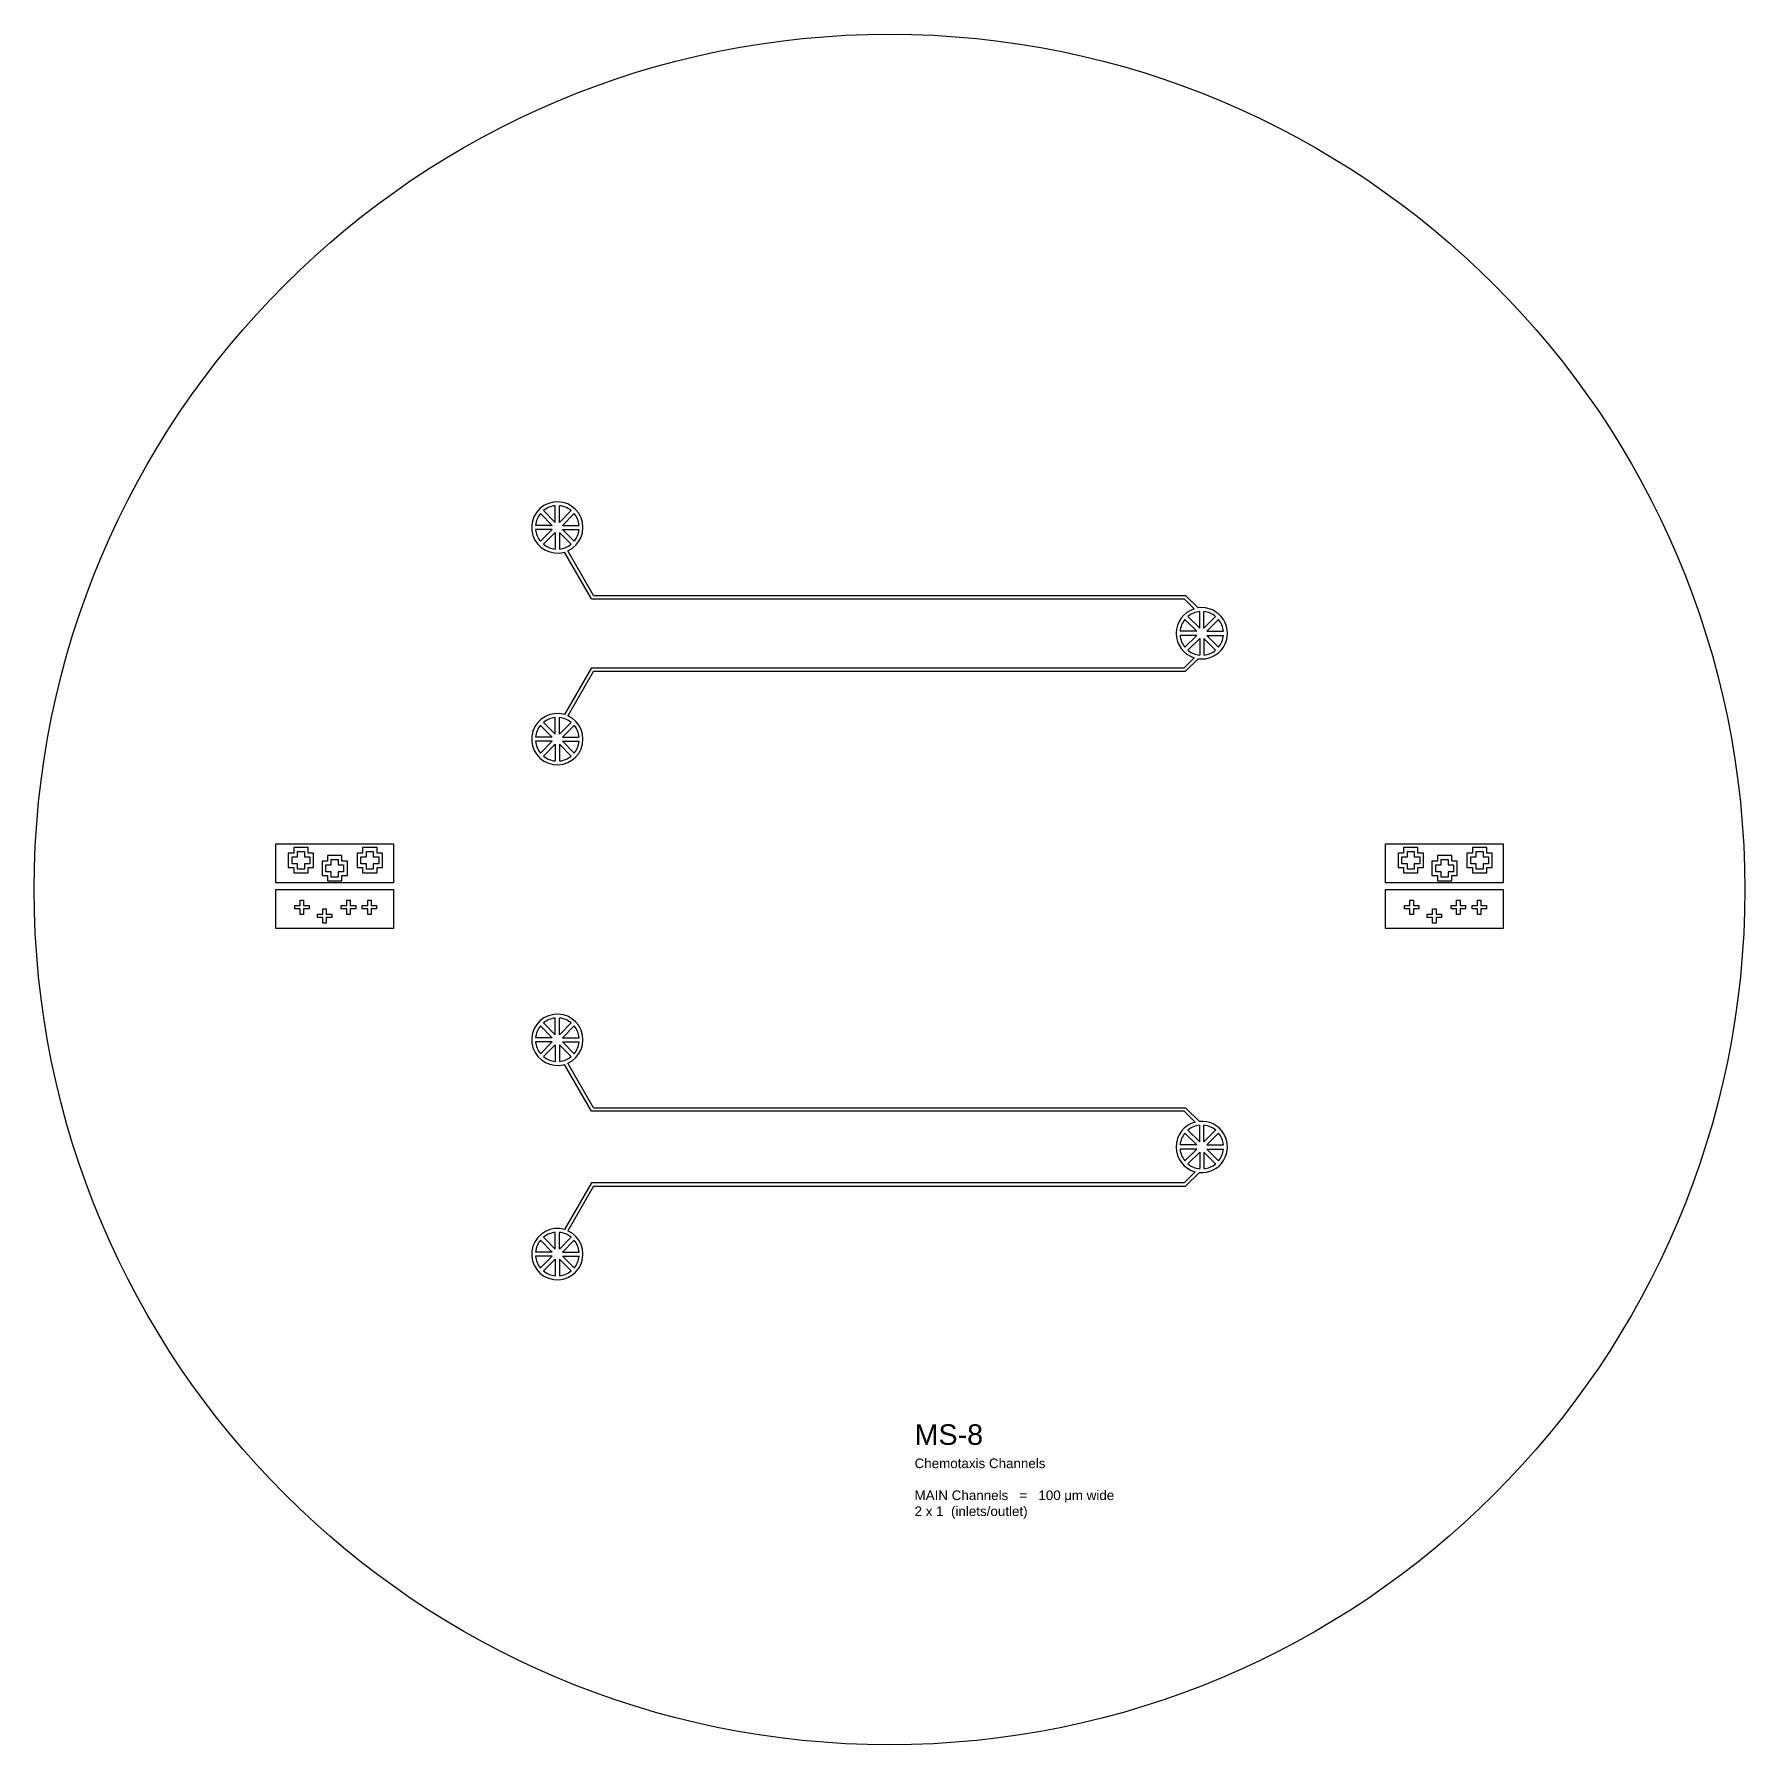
# Model space of a CAD drawing. Header units: millimetres. Extents: x 17265 to 209211, y 27598 to 77598.
# Drawn here: x 17265 to 67265, y 27598 to 77598 of the extents above; entities that cross this region are included whole.
import ezdxf

# ---------------------------------------------------------------- set-up
doc = ezdxf.new("R2010")
doc.units = ezdxf.units.MM
doc.layers.add('CLEAR', color=140, linetype='Continuous')
doc.layers.add('OPAQUE', color=10, linetype='Continuous')
doc.styles.get("Standard").update_dxf_attribs({"font": 'arial.ttf'})

msp = doc.modelspace()

# ---------------------------------------------------------------- linework, layer by layer
at = {"layer": 'CLEAR'}
for p, q in [((33553, 61096), (32765, 62461)), ((33610, 61196), (32860, 62496)), ((33553, 61096), (50879, 61096)), ((33610, 61196), (50920, 61196)), ((50879, 61096), (51172, 60803)), ((50920, 61196), (51288, 60828)), ((33553, 59076), (32765, 57711)), ((33553, 59076), (50879, 59076)), ((50879, 59076), (51172, 59369)), ((50920, 58976), (51288, 59343)), ((33610, 58976), (32860, 57676)), ((33610, 58976), (50920, 58976)), ((33611, 46220), (32861, 47520)), ((33554, 46120), (32766, 47485)), ((50880, 46120), (33554, 46120)), ((33611, 46220), (50921, 46220)), ((50880, 46120), (51202, 45797)), ((50921, 46220), (51322, 45819)), ((33554, 44025), (32766, 42660)), ((50880, 44025), (33554, 44025)), ((50880, 44025), (51202, 44347)), ((50921, 43925), (51322, 44326)), ((33611, 43925), (32861, 42625)), ((33611, 43925), (50921, 43925))]:
    msp.add_line(p, q, dxfattribs=at)
for points in [[(24325, 53929), (27765, 53929), (27765, 52788), (24325, 52788)], [(24852, 53821), (24852, 53661), (24693, 53661), (24693, 53241), (24852, 53241), (24852, 53081), (25272, 53081), (25272, 53241), (25432, 53241), (25432, 53661), (25272, 53661), (25272, 53821), (24852, 53821)], [(25162, 53551), (25322, 53551), (25322, 53351), (25162, 53351), (25162, 53191), (24962, 53191), (24962, 53351), (24803, 53351), (24803, 53551), (24962, 53551), (24962, 53711), (25162, 53711)], [(25840, 53589), (25840, 53429), (25680, 53429), (25680, 53009), (25840, 53009), (25840, 52849), (26260, 52849), (26260, 53009), (26420, 53009), (26420, 53429), (26260, 53429), (26260, 53589), (25840, 53589)], [(26865, 53821), (26865, 53661), (26705, 53661), (26705, 53241), (26865, 53241), (26865, 53081), (27285, 53081), (27285, 53241), (27445, 53241), (27445, 53661), (27285, 53661), (27285, 53821), (26865, 53821)], [(27175, 53551), (27335, 53551), (27335, 53351), (27175, 53351), (27175, 53191), (26975, 53191), (26975, 53351), (26815, 53351), (26815, 53551), (26975, 53551), (26975, 53711), (27175, 53711)], [(56765, 53929), (60206, 53929), (60206, 52788), (56765, 52788)], [(57293, 53821), (57293, 53661), (57133, 53661), (57133, 53241), (57293, 53241), (57293, 53081), (57713, 53081), (57713, 53241), (57873, 53241), (57873, 53661), (57713, 53661), (57713, 53821), (57293, 53821)], [(57603, 53551), (57763, 53551), (57763, 53351), (57603, 53351), (57603, 53191), (57403, 53191), (57403, 53351), (57243, 53351), (57243, 53551), (57403, 53551), (57403, 53711), (57603, 53711)], [(58281, 53589), (58281, 53429), (58121, 53429), (58121, 53009), (58281, 53009), (58281, 52849), (58701, 52849), (58701, 53009), (58861, 53009), (58861, 53429), (58701, 53429), (58701, 53589), (58281, 53589)], [(59305, 53821), (59305, 53661), (59145, 53661), (59145, 53241), (59305, 53241), (59305, 53081), (59725, 53081), (59725, 53241), (59885, 53241), (59885, 53661), (59725, 53661), (59725, 53821), (59305, 53821)], [(59615, 53551), (59775, 53551), (59775, 53351), (59615, 53351), (59615, 53191), (59415, 53191), (59415, 53351), (59255, 53351), (59255, 53551), (59415, 53551), (59415, 53711), (59615, 53711)], [(26150, 53319), (26310, 53319), (26310, 53119), (26150, 53119), (26150, 52959), (25950, 52959), (25950, 53119), (25790, 53119), (25790, 53319), (25950, 53319), (25950, 53479), (26150, 53479)], [(58591, 53319), (58751, 53319), (58751, 53119), (58591, 53119), (58591, 52959), (58391, 52959), (58391, 53119), (58231, 53119), (58231, 53319), (58391, 53319), (58391, 53479), (58591, 53479)], [(24325, 52598), (27765, 52598), (27765, 51457), (24325, 51457)], [(56765, 52598), (60206, 52598), (60206, 51457), (56765, 51457)], [(25139, 52128), (25299, 52128), (25299, 52028), (25139, 52028), (25139, 51868), (25039, 51868), (25039, 52028), (24879, 52028), (24879, 52128), (25039, 52128), (25039, 52288), (25139, 52288)], [(25801, 51877), (25961, 51877), (25961, 51777), (25801, 51777), (25801, 51617), (25701, 51617), (25701, 51777), (25541, 51777), (25541, 51877), (25701, 51877), (25701, 52037), (25801, 52037)], [(26502, 52128), (26662, 52128), (26662, 52028), (26502, 52028), (26502, 51868), (26402, 51868), (26402, 52028), (26242, 52028), (26242, 52128), (26402, 52128), (26402, 52288), (26502, 52288)], [(27113, 52128), (27273, 52128), (27273, 52028), (27113, 52028), (27113, 51868), (27013, 51868), (27013, 52028), (26853, 52028), (26853, 52128), (27013, 52128), (27013, 52288), (27113, 52288)], [(57579, 52128), (57739, 52128), (57739, 52028), (57579, 52028), (57579, 51868), (57479, 51868), (57479, 52028), (57319, 52028), (57319, 52128), (57479, 52128), (57479, 52288), (57579, 52288)], [(58241, 51877), (58401, 51877), (58401, 51777), (58241, 51777), (58241, 51617), (58141, 51617), (58141, 51777), (57981, 51777), (57981, 51877), (58141, 51877), (58141, 52037), (58241, 52037)], [(58943, 52128), (59103, 52128), (59103, 52028), (58943, 52028), (58943, 51868), (58843, 51868), (58843, 52028), (58683, 52028), (58683, 52128), (58843, 52128), (58843, 52288), (58943, 52288)], [(59553, 52128), (59713, 52128), (59713, 52028), (59553, 52028), (59553, 51868), (59453, 51868), (59453, 52028), (59293, 52028), (59293, 52128), (59453, 52128), (59453, 52288), (59553, 52288)]]:
    msp.add_lwpolyline(points, close=True, dxfattribs=at)
for centre, start, end in [((32555, 63181), 294.0069, 286.2467), ((51393, 60086), 107.1238, 252.8762), ((51393, 60086), 261.9341, 98.0659), ((32555, 56991), 73.7533, 65.9931), ((32556, 48205), 294.0069, 286.2467), ((51394, 45072), 104.8067, 255.1933), ((51394, 45072), 264.5129, 95.4871), ((32556, 41940), 73.7533, 65.9931)]:
    msp.add_arc(centre, 750, start, end, dxfattribs=at)
at = {"layer": 'OPAQUE'}
for p, q in [((32407, 63242), (32063, 63586)), ((32493, 63329), (32149, 63673)), ((32493, 63329), (32493, 63815)), ((32616, 63329), (32616, 63815)), ((32616, 63329), (32960, 63673)), ((32703, 63242), (33047, 63586)), ((32407, 63242), (31920, 63242)), ((32407, 63119), (31920, 63119)), ((32407, 63119), (32063, 62775)), ((32493, 63033), (32149, 62689)), ((32493, 63033), (32493, 62546)), ((32616, 63033), (32960, 62689)), ((32616, 63033), (32616, 62546)), ((32703, 63242), (33189, 63242)), ((32703, 63119), (33047, 62775)), ((32703, 63119), (33189, 63119)), ((51332, 60234), (50988, 60578)), ((51332, 60234), (51332, 60720)), ((51454, 60234), (51454, 60720)), ((51454, 60234), (51798, 60578)), ((51245, 60147), (50758, 60147)), ((51245, 60025), (50758, 60025)), ((51245, 60147), (50901, 60491)), ((51245, 60025), (50901, 59681)), ((51541, 60147), (51885, 60491)), ((51541, 60147), (52027, 60147)), ((51541, 60025), (51885, 59681)), ((51541, 60025), (52027, 60025)), ((51332, 59938), (50988, 59594)), ((51332, 59938), (51332, 59451)), ((51454, 59938), (51798, 59594)), ((51454, 59938), (51454, 59451)), ((32493, 57139), (32493, 57626)), ((32616, 57139), (32616, 57626)), ((32407, 57052), (31920, 57052)), ((32407, 57052), (32063, 57396)), ((32493, 57139), (32149, 57483)), ((32616, 57139), (32960, 57483)), ((32703, 57052), (33047, 57396)), ((32703, 57052), (33189, 57052)), ((32407, 56930), (31920, 56930)), ((32407, 56930), (32063, 56586)), ((32493, 56843), (32149, 56499)), ((32493, 56843), (32493, 56357)), ((32616, 56843), (32960, 56499)), ((32616, 56843), (32616, 56357)), ((32703, 56930), (33047, 56586)), ((32703, 56930), (33189, 56930)), ((32408, 48266), (32064, 48610)), ((32495, 48353), (32150, 48697)), ((32495, 48353), (32495, 48839)), ((32617, 48353), (32617, 48839)), ((32617, 48353), (32961, 48697)), ((32704, 48266), (33048, 48610)), ((32408, 48266), (31921, 48266)), ((32408, 48143), (31921, 48143)), ((32408, 48143), (32064, 47799)), ((32495, 48057), (32150, 47713)), ((32495, 48057), (32495, 47570)), ((32617, 48057), (32961, 47713)), ((32617, 48057), (32617, 47570)), ((32704, 48266), (33190, 48266)), ((32704, 48143), (33048, 47799)), ((32704, 48143), (33190, 48143)), ((51333, 45220), (50989, 45564)), ((51333, 45220), (51333, 45707)), ((51455, 45220), (51455, 45707)), ((51455, 45220), (51799, 45564)), ((51246, 45134), (50759, 45134)), ((51246, 45011), (50759, 45011)), ((51246, 45134), (50902, 45478)), ((51246, 45011), (50902, 44667)), ((51542, 45134), (51886, 45478)), ((51542, 45134), (52029, 45134)), ((51542, 45011), (51886, 44667)), ((51542, 45011), (52029, 45011)), ((51333, 44924), (50989, 44580)), ((51333, 44924), (51333, 44438)), ((51455, 44924), (51799, 44580)), ((51455, 44924), (51455, 44438)), ((32495, 42088), (32495, 42575)), ((32617, 42088), (32617, 42575)), ((32408, 42001), (31921, 42001)), ((32408, 42001), (32064, 42345)), ((32495, 42088), (32150, 42432)), ((32617, 42088), (32961, 42432)), ((32704, 42001), (33048, 42345)), ((32704, 42001), (33190, 42001)), ((32408, 41879), (31921, 41879)), ((32408, 41879), (32064, 41535)), ((32495, 41792), (32150, 41448)), ((32495, 41792), (32495, 41306)), ((32617, 41792), (32961, 41448)), ((32617, 41792), (32617, 41306)), ((32704, 41879), (33048, 41535)), ((32704, 41879), (33190, 41879))]:
    msp.add_line(p, q, dxfattribs=at)
msp.add_circle((42265, 52598), 25000, dxfattribs=at)
for centre, start, end in [((32555, 63181), 140.5177, 174.4823), ((32555, 63181), 95.5177, 129.4823), ((32555, 63181), 50.5177, 84.4823), ((32555, 63181), 5.5177, 39.4823), ((32555, 63181), 185.5177, 219.4823), ((32555, 63181), 320.5177, 354.4823), ((32555, 63181), 230.5177, 264.4823), ((32555, 63181), 275.5177, 309.4823), ((51393, 60086), 95.5177, 129.4823), ((51393, 60086), 50.5177, 84.4823), ((51393, 60086), 140.5177, 174.4823), ((51393, 60086), 185.5177, 219.4823), ((51393, 60086), 5.5177, 39.4823), ((51393, 60086), 320.5177, 354.4823), ((51393, 60086), 230.5177, 264.4823), ((51393, 60086), 275.5177, 309.4823), ((32555, 56991), 95.5177, 129.4823), ((32555, 56991), 50.5177, 84.4823), ((32555, 56991), 140.5177, 174.4823), ((32555, 56991), 5.5177, 39.4823), ((32555, 56991), 185.5177, 219.4823), ((32555, 56991), 320.5177, 354.4823), ((32555, 56991), 230.5177, 264.4823), ((32555, 56991), 275.5177, 309.4823), ((32556, 48205), 140.5177, 174.4823), ((32556, 48205), 95.5177, 129.4823), ((32556, 48205), 50.5177, 84.4823), ((32556, 48205), 5.5177, 39.4823), ((32556, 48205), 185.5177, 219.4823), ((32556, 48205), 320.5177, 354.4823), ((32556, 48205), 230.5177, 264.4823), ((32556, 48205), 275.5177, 309.4823), ((51394, 45072), 95.5177, 129.4823), ((51394, 45072), 50.5177, 84.4823), ((51394, 45072), 140.5177, 174.4823), ((51394, 45072), 185.5177, 219.4823), ((51394, 45072), 5.5177, 39.4823), ((51394, 45072), 320.5177, 354.4823), ((51394, 45072), 230.5177, 264.4823), ((51394, 45072), 275.5177, 309.4823), ((32556, 41940), 95.5177, 129.4823), ((32556, 41940), 50.5177, 84.4823), ((32556, 41940), 140.5177, 174.4823), ((32556, 41940), 5.5177, 39.4823), ((32556, 41940), 185.5177, 219.4823), ((32556, 41940), 320.5177, 354.4823), ((32556, 41940), 230.5177, 264.4823), ((32556, 41940), 275.5177, 309.4823)]:
    msp.add_arc(centre, 638, start, end, dxfattribs=at)

# ---------------------------------------------------------------- texts
at = {"layer": 'CLEAR', "insert": (42998, 36965), "char_height": 280, "attachment_point": 1}
msp.add_mtext_dynamic_manual_height_columns('{\\H2.1429x;MS-8\\H0.83333x;\\P}Chemotaxis Channels\\P\\PMAIN Channels   =   100 {\\fSymbol|b0|i0|c2|p18;m}m wide\\P2 x 1  (inlets/outlet)', width=6144.32, gutter_width=5106, heights=[3672], dxfattribs=at)

doc.saveas('drawing.dxf')
